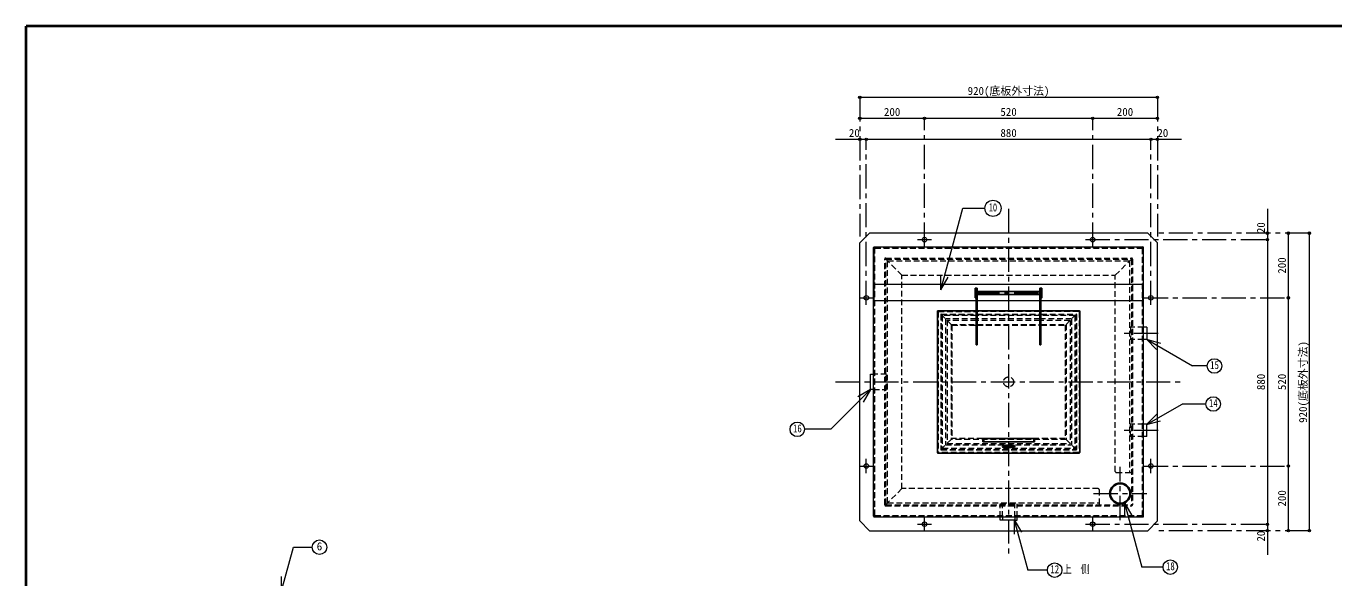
# Model space of a CAD drawing. Units: millimetres at full size, sheet at 1:15. Extents: x -3184 to 2891, y -2037 to 2178.
# Drawn here: x -3184 to 859, y 472 to 2178 of the extents above; entities that cross this region are included whole.
import ezdxf
from ezdxf.enums import TextEntityAlignment as Align

# ---------------------------------------------------------------- set-up
doc = ezdxf.new("R2010")
doc.units = ezdxf.units.MM
doc.header["$LTSCALE"] = 15
doc.header["$PDMODE"] = 32
doc.header["$PDSIZE"] = 7.5
doc.linetypes.add('CHAIN1', pattern=[8, 5, -1, 1, -1])
doc.linetypes.add('DASHED1', pattern=[1.8, 1.2, -0.6])
doc.layers.add('0-0', color=4, linetype='Continuous', lineweight=9)
doc.styles.add('ＭＳ ゴシック', font='')
doc.styles.get('ＭＳ ゴシック').set_extended_font_data('MS Gothic')

msp = doc.modelspace()

# ---------------------------------------------------------------- linework, layer by layer
at = {"layer": '0-0', "color": 1, "lineweight": 40}
for p in [(-3184.2, -2037.13), (2890.8, 2177.87)]:
    msp.add_line(p, (-3184.2, 2177.87), dxfattribs=at)
at = {"layer": '0-0'}
for p, q in [((-606.7, 1957.87), (313.3, 1957.87)), ((-606.7, 1892.87), (-406.7, 1892.87)), ((-406.7, 1892.87), (113.3, 1892.87)), ((113.3, 1892.87), (313.3, 1892.87)), ((-586.7, 1827.87), (-681.7, 1827.87)), ((293.3, 1827.87), (-586.7, 1827.87)), ((388.3, 1827.87), (293.3, 1827.87)), ((653.3, 1612.87), (653.3, 1517.87)), ((-606.7, 1507.87), (-576.7, 1537.87)), ((283.3, 1537.87), (-576.7, 1537.87)), ((283.3, 1537.87), (313.3, 1507.87)), ((718.3, 1337.87), (718.3, 1537.87)), ((783.3, 617.87), (783.3, 1537.87)), ((-606.7, 647.87), (-606.7, 1507.87)), ((313.3, 647.87), (313.3, 1507.87)), ((653.3, 1517.87), (653.3, 637.87)), ((718.3, 817.87), (718.3, 1337.87)), ((-573.7, 1054.37), (-573.7, 1101.37)), ((-573.7, 1101.37), (-564.2, 1101.37)), ((-564.2, 1054.37), (-573.7, 1054.37)), ((718.3, 617.87), (718.3, 817.87)), ((-576.7, 617.87), (-606.7, 647.87)), ((-173.2, 650.87), (-173.2, 660.37)), ((-165.7, 650.87), (-173.2, 650.87)), ((-127.7, 650.87), (-120.2, 650.87)), ((-120.2, 650.87), (-120.2, 660.37)), ((313.3, 647.87), (283.3, 617.87)), ((-576.7, 617.87), (283.3, 617.87)), ((653.3, 637.87), (653.3, 542.87))]:
    msp.add_line(p, q, dxfattribs=at)
at = {"layer": '0-0', "linetype": 'CHAIN1'}
for p, q in [((-606.7, 1957.87), (-606.7, 1527.87)), ((313.3, 1957.87), (313.3, 1527.87)), ((-406.7, 1495.87), (-406.7, 1892.87)), ((113.3, 1495.87), (113.3, 1892.87)), ((-586.7, 1315.87), (-586.7, 1827.87)), ((293.3, 1315.87), (293.3, 1827.87)), ((-146.7, 1612.87), (-146.7, 542.87)), ((783.3, 1537.87), (303.3, 1537.87)), ((-428.7, 1517.87), (-384.7, 1517.87)), ((91.3, 1517.87), (653.3, 1517.87)), ((-608.7, 1337.87), (-564.7, 1337.87)), ((-249.7, 1352.87), (-43.7, 1352.87)), ((271.3, 1337.87), (718.3, 1337.87)), ((315.3, 1227.87), (195.3, 1227.87)), ((-681.7, 1077.87), (388.3, 1077.87)), ((315.3, 927.87), (195.3, 927.87)), ((-608.7, 817.87), (-564.7, 817.87)), ((-586.7, 795.87), (-586.7, 839.87)), ((198.3, 650.37), (198.3, 815.37)), ((271.3, 817.87), (718.3, 817.87)), ((293.3, 795.87), (293.3, 839.87)), ((115.8, 732.87), (280.8, 732.87)), ((-406.7, 615.87), (-406.7, 659.87)), ((113.3, 615.87), (113.3, 659.87)), ((-428.7, 637.87), (-384.7, 637.87)), ((91.3, 637.87), (653.3, 637.87)), ((783.3, 617.87), (303.3, 617.87))]:
    msp.add_line(p, q, dxfattribs=at)
at = {"layer": '0-0', "color": 7, "lineweight": 18}
for p, q in [((-356.14, 1362.55), (-288.59, 1614.63)), ((-288.59, 1614.63), (-219.94, 1614.63)), ((-564.2, 662.37), (-564.2, 1493.37)), ((-562.2, 1495.37), (268.8, 1495.37)), ((270.8, 662.37), (270.8, 1493.37)), ((-562.2, 1329.87), (-562.2, 1379.87)), ((-562.2, 1379.87), (268.8, 1379.87)), ((-356.14, 1362.55), (-356.14, 1407.55)), ((-356.14, 1362.55), (-333.64, 1401.52)), ((268.8, 1329.87), (268.8, 1379.87)), ((-562.2, 1329.87), (-246.7, 1329.87)), ((-243.7, 1329.87), (-49.7, 1329.87)), ((-46.7, 1329.87), (268.8, 1329.87)), ((280.3, 1246.87), (270.8, 1246.87)), ((280.3, 1246.87), (280.3, 1208.87)), ((280.3, 1208.87), (270.8, 1208.87)), ((279.18, 1209.75), (311, 1177.93)), ((279.18, 1209.75), (422.23, 1127.16)), ((279.18, 1209.75), (322.65, 1198.1)), ((467.32, 1127.16), (422.23, 1127.16)), ((-573.62, 1054.43), (-612.59, 1031.93)), ((-573.62, 1054.43), (-596.12, 1015.46)), ((279.6, 946.07), (389.59, 1009.57)), ((279.6, 946.07), (311.42, 977.89)), ((463.36, 1009.57), (389.59, 1009.57)), ((280.3, 946.87), (270.8, 946.87)), ((279.6, 946.07), (323.06, 957.71)), ((280.3, 908.87), (280.3, 946.87)), ((280.3, 908.87), (270.8, 908.87)), ((211.6, 703.94), (234.1, 664.97)), ((211.6, 703.94), (264.86, 505.16)), ((211.6, 703.94), (211.6, 658.94)), ((-562.2, 660.37), (268.8, 660.37)), ((-165.7, 660.37), (-165.7, 650.87)), ((-127.7, 650.87), (-165.7, 650.87)), ((-129.2, 651.95), (-129.2, 606.95)), ((-129.2, 651.95), (-106.7, 612.98)), ((-129.2, 651.95), (-87.37, 495.83)), ((-127.7, 660.37), (-127.7, 650.87)), ((-26.86, 495.83), (-87.37, 495.83)), ((330.71, 505.16), (264.86, 505.16)), ((-2394.29, 431.54), (-2394.29, 476.54))]:
    msp.add_line(p, q, dxfattribs=at)
at = {"layer": '0-0', "linetype": 'DASHED1'}
for p, q in [((-562.2, 1379.87), (-562.2, 1492.37)), ((-561.2, 1493.37), (267.8, 1493.37)), ((-560.2, 665.12), (-560.2, 1490.62)), ((-559.45, 1491.37), (266.05, 1491.37)), ((-529.7, 697.87), (-529.7, 1457.87)), ((-526.7, 1460.87), (233.3, 1460.87)), ((-526.7, 699.37), (-526.7, 1456.37)), ((-476.7, 1407.87), (-526.26, 1457.43)), ((-525.2, 1457.87), (231.8, 1457.87)), ((183.3, 1407.87), (232.86, 1457.43)), ((233.3, 1456.37), (233.3, 699.37)), ((236.3, 1457.87), (236.3, 697.87)), ((266.8, 1490.62), (266.8, 665.12)), ((268.8, 1492.37), (268.8, 1379.87)), ((-520.7, 703.87), (-520.7, 1451.87)), ((-520.7, 1451.87), (227.3, 1451.87)), ((227.3, 1451.87), (227.3, 797.87)), ((-476.7, 747.87), (-476.7, 1407.87)), ((-476.7, 1407.87), (183.3, 1407.87)), ((183.3, 800.87), (183.3, 1407.87)), ((-562.2, 663.37), (-562.2, 1329.87)), ((268.8, 1329.87), (268.8, 663.37)), ((-356.7, 1286.37), (-356.7, 869.37)), ((-356.26, 1287.43), (-321.7, 1252.87)), ((-355.2, 1287.87), (-246.7, 1287.87)), ((-355.2, 1285.62), (-355.2, 870.12)), ((-354.45, 1286.37), (-246.7, 1286.37)), ((-351.7, 1282.87), (-351.7, 872.87)), ((-246.7, 1282.87), (-351.7, 1282.87)), ((-341.7, 1272.87), (-341.7, 882.87)), ((-246.7, 1272.87), (-341.7, 1272.87)), ((-336.7, 1267.87), (-336.7, 887.87)), ((-246.7, 1267.87), (-336.7, 1267.87)), ((-324.7, 1255.87), (-246.7, 1255.87)), ((-324.7, 1255.87), (-324.7, 899.87)), ((-243.7, 1287.87), (-49.7, 1287.87)), ((-243.7, 1286.37), (-49.7, 1286.37)), ((-49.7, 1282.87), (-243.7, 1282.87)), ((-49.7, 1272.87), (-243.7, 1272.87)), ((-49.7, 1267.87), (-243.7, 1267.87)), ((-243.7, 1255.87), (-49.7, 1255.87)), ((-46.7, 1287.87), (61.8, 1287.87)), ((-46.7, 1286.37), (61.05, 1286.37)), ((58.3, 1282.87), (-46.7, 1282.87)), ((48.3, 1272.87), (-46.7, 1272.87)), ((43.3, 1267.87), (-46.7, 1267.87)), ((-46.7, 1255.87), (31.3, 1255.87)), ((62.86, 1287.43), (28.3, 1252.87)), ((31.3, 1255.87), (31.3, 899.87)), ((43.3, 1267.87), (43.3, 887.87)), ((48.3, 1272.87), (48.3, 882.87)), ((58.3, 1282.87), (58.3, 872.87)), ((61.8, 1285.62), (61.8, 870.12)), ((63.3, 1286.37), (63.3, 869.37)), ((-321.7, 1252.87), (-321.7, 902.87)), ((-321.7, 1252.87), (-246.7, 1252.87)), ((-243.7, 1252.87), (-49.7, 1252.87)), ((-46.7, 1252.87), (28.3, 1252.87)), ((28.3, 1252.87), (28.3, 902.87)), ((270.8, 1246.87), (230.3, 1246.87)), ((230.3, 1246.87), (230.3, 1208.87)), ((270.8, 1208.87), (230.3, 1208.87)), ((-523.7, 1101.37), (-564.2, 1101.37)), ((-523.7, 1054.37), (-523.7, 1101.37)), ((-564.2, 1054.37), (-523.7, 1054.37)), ((270.8, 946.87), (230.3, 946.87)), ((230.3, 908.87), (230.3, 946.87)), ((-356.26, 868.31), (-321.7, 902.87)), ((31.3, 899.87), (-324.7, 899.87)), ((-226.7, 902.87), (-321.7, 902.87)), ((28.3, 902.87), (-66.7, 902.87)), ((62.86, 868.31), (28.3, 902.87)), ((270.8, 908.87), (230.3, 908.87)), ((-355.2, 867.87), (61.8, 867.87)), ((-354.45, 869.37), (61.05, 869.37)), ((-351.7, 872.87), (58.3, 872.87)), ((-341.7, 882.87), (48.3, 882.87)), ((-336.7, 887.87), (43.3, 887.87)), ((186.3, 797.87), (233.3, 797.87)), ((-476.7, 747.87), (-526.26, 698.31)), ((130.3, 747.87), (-476.7, 747.87)), ((133.3, 744.87), (133.3, 697.87)), ((-526.7, 694.87), (233.3, 694.87)), ((-525.2, 697.87), (231.8, 697.87)), ((-520.7, 703.87), (133.3, 703.87)), ((-173.2, 660.37), (-173.2, 700.87)), ((-173.2, 700.87), (-120.2, 700.87)), ((-165.7, 660.37), (-165.7, 700.87)), ((-127.7, 660.37), (-127.7, 700.87)), ((-120.2, 660.37), (-120.2, 700.87)), ((-561.2, 662.37), (267.8, 662.37)), ((-559.45, 664.37), (266.05, 664.37))]:
    msp.add_line(p, q, dxfattribs=at)
at = {"layer": '0-0', "color": 5, "lineweight": 25}
for p, q in [((-243.7, 1367.87), (-249.7, 1367.87)), ((-246.7, 1192.87), (-246.7, 1367.87)), ((-243.7, 1192.87), (-243.7, 1367.87)), ((-49.7, 1357.37), (-243.7, 1357.37)), ((-49.7, 1348.37), (-243.7, 1348.37)), ((-49.7, 1367.87), (-43.7, 1367.87)), ((-49.7, 1192.87), (-49.7, 1367.87)), ((-46.7, 1192.87), (-46.7, 1367.87)), ((-366.7, 859.87), (-366.7, 1295.87)), ((-364.7, 1297.87), (-246.7, 1297.87)), ((-49.7, 1297.87), (-243.7, 1297.87)), ((71.3, 1297.87), (-46.7, 1297.87)), ((73.3, 859.87), (73.3, 1295.87)), ((-243.7, 1222.87), (-246.7, 1222.87)), ((-49.7, 1222.87), (-46.7, 1222.87)), ((-243.7, 1192.87), (-246.7, 1192.87)), ((-49.7, 1192.87), (-46.7, 1192.87)), ((-226.7, 902.87), (-66.7, 902.87)), ((-226.7, 892.87), (-226.7, 902.87)), ((-66.7, 892.87), (-226.7, 892.87)), ((-66.7, 902.87), (-66.7, 892.87)), ((71.3, 857.87), (-364.7, 857.87)), ((-130.7, 880.87), (-162.7, 880.87)), ((-130.7, 874.87), (-162.7, 874.87)), ((-131.7, 879.37), (-161.7, 879.37)), ((-161.7, 879.37), (-161.7, 876.37))]:
    msp.add_line(p, q, dxfattribs=at)
at = {"layer": '0-0', "color": 7, "linetype": 'DASHED1', "lineweight": 18}
for p, q in [((-249.7, 1357.37), (-243.7, 1357.37)), ((-249.7, 1348.37), (-243.7, 1348.37)), ((-49.7, 1357.37), (-43.7, 1357.37)), ((-49.7, 1348.37), (-43.7, 1348.37)), ((-364.7, 1294.87), (-364.7, 860.87)), ((-363.7, 1295.87), (-246.7, 1295.87)), ((-49.7, 1295.87), (-243.7, 1295.87)), ((70.3, 1295.87), (-46.7, 1295.87)), ((71.3, 1294.87), (71.3, 860.87)), ((-223.7, 902.87), (-223.7, 892.87)), ((-69.7, 902.87), (-69.7, 892.87)), ((70.3, 859.87), (-363.7, 859.87)), ((-152.7, 879.37), (-152.7, 876.37)), ((-140.7, 879.37), (-140.7, 876.37))]:
    msp.add_line(p, q, dxfattribs=at)
at = {"layer": '0-0', "color": 5, "lineweight": 25}
for points in [[(-246.7, 1337.87), (-249.7, 1337.87), (-249.7, 1367.87)], [(-46.7, 1337.87), (-43.7, 1337.87), (-43.7, 1367.87)], [(-131.7, 879.37), (-131.7, 876.37), (-161.7, 876.37)]]:
    msp.add_lwpolyline(points, dxfattribs=at)
at = {"layer": '0-0', "color": 7, "lineweight": 18}
for points in [[(-573.62, 1054.43), (-696.76, 931.29), (-777.52, 931.29)], [(-2394.29, 431.54), (-2358.07, 566.74), (-2299.77, 566.74)]]:
    msp.add_lwpolyline(points, dxfattribs=at)
for centre, radius in [((-194.94, 1614.63), 25), ((489.82, 1127.16), 22.5), ((485.86, 1009.57), 22.5), ((-800.02, 931.29), 22.5), ((-2277.27, 566.74), 22.5), ((353.21, 505.16), 22.5), ((-4.36, 495.83), 22.5)]:
    msp.add_circle(centre, radius, dxfattribs=at)
at = {"layer": '0-0'}
for centre in [(-406.7, 1517.87), (113.3, 1517.87), (-586.7, 1337.87), (293.3, 1337.87), (-586.7, 817.87), (293.3, 817.87), (-406.7, 637.87), (113.3, 637.87)]:
    msp.add_circle(centre, 7, dxfattribs=at)
at = {"layer": '0-0', "linetype": 'DASHED1'}
msp.add_circle((-146.7, 1077.87), 15.5, dxfattribs=at)
at = {"layer": '0-0', "color": 5, "lineweight": 25}
for radius in [32.5, 30.25]:
    msp.add_circle((198.3, 732.87), radius, dxfattribs=at)
at = {"layer": '0-0', "color": 7, "lineweight": 18}
for centre, start, end in [((-562.2, 1493.37), 90, 180), ((268.8, 1493.37), 0, 90), ((-562.2, 662.37), 180, 270), ((268.8, 662.37), 270, 0)]:
    msp.add_arc(centre, 2, start, end, dxfattribs=at)
at = {"layer": '0-0', "linetype": 'DASHED1'}
for centre, radius, start, end in [((-560.7, 1491.87), 1.5, 90, 180), ((-561.2, 1492.37), 1, 90, 180), ((-559.45, 1490.62), 0.75, 90, 180), ((-526.7, 1457.87), 3, 90, 180), ((-525.2, 1456.37), 1.5, 90, 180), ((231.8, 1456.37), 1.5, 0, 90), ((233.3, 1457.87), 3, 0, 90), ((266.05, 1490.62), 0.75, 0, 90), ((267.3, 1491.87), 1.5, 0, 90), ((267.8, 1492.37), 1, 0, 90), ((-355.2, 1286.37), 1.5, 90, 180), ((-354.45, 1285.62), 0.75, 90, 180), ((61.05, 1285.62), 0.75, 0, 90), ((61.8, 1286.37), 1.5, 0, 90), ((-355.2, 869.37), 1.5, 180, 270), ((-354.45, 870.12), 0.75, 180, 270), ((61.05, 870.12), 0.75, 270, 0), ((61.8, 869.37), 1.5, 270, 0), ((186.3, 800.87), 3, 180, 270), ((130.3, 744.87), 3, 0, 90), ((-526.7, 697.87), 3, 180, 270), ((-525.2, 699.37), 1.5, 180, 270), ((231.8, 699.37), 1.5, 270, 0), ((233.3, 697.87), 3, 270, 0), ((-560.7, 663.87), 1.5, 180, 270), ((-561.2, 663.37), 1, 180, 270), ((-559.45, 665.12), 0.75, 180, 270), ((266.05, 665.12), 0.75, 270, 0), ((267.3, 663.87), 1.5, 270, 0), ((267.8, 663.37), 1, 270, 0)]:
    msp.add_arc(centre, radius, start, end, dxfattribs=at)
at = {"layer": '0-0', "color": 5, "lineweight": 25}
for centre, radius, start, end in [((-364.7, 1295.87), 2, 90, 180), ((71.3, 1295.87), 2, 0, 90), ((-364.7, 859.87), 2, 180, 270), ((-162.7, 877.87), 3, 90, 270), ((-130.7, 877.87), 3, 270, 90), ((71.3, 859.87), 2, 270, 0)]:
    msp.add_arc(centre, radius, start, end, dxfattribs=at)
at = {"layer": '0-0', "color": 7, "linetype": 'DASHED1', "lineweight": 18}
for centre, start, end in [((-363.7, 1294.87), 90, 180), ((70.3, 1294.87), 0, 90), ((-363.7, 860.87), 180, 270), ((70.3, 860.87), 270, 0)]:
    msp.add_arc(centre, 1, start, end, dxfattribs=at)
at = {"layer": '0-0', "color": 1}
for p in [(-606.7, 1957.87), (313.3, 1957.87), (-606.7, 1892.87), (-406.7, 1892.87), (113.3, 1892.87), (313.3, 1892.87), (-606.7, 1827.87), (-586.7, 1827.87), (293.3, 1827.87), (313.3, 1827.87), (653.3, 1537.87), (718.3, 1537.87), (783.3, 1537.87), (653.3, 1517.87), (718.3, 1337.87), (718.3, 817.87), (653.3, 637.87), (653.3, 617.87), (718.3, 617.87), (783.3, 617.87)]:
    msp.add_point(p, dxfattribs=at)

# ---------------------------------------------------------------- texts
at = {"layer": '0-0', "color": 7, "style": 'ＭＳ ゴシック'}
for s, p in [('920(底板外寸法)', (-273.26, 1957.87)), ('200', (-532.01, 1892.87)), ('520', (-172.01, 1892.87)), ('200', (187.99, 1892.87)), ('20', (-640.45, 1827.87)), ('880', (-172.01, 1827.87)), ('20', (313.3, 1827.87)), ('6', (-2285.7, 549.86))]:
    msp.add_text(s, height=24.74, dxfattribs=at).set_placement(p, align=Align.BOTTOM_LEFT)
for s, height, width, p in [('10', 25.29, 0.75, (-208.06, 1597.38)), ('15', 24.74, 0.8, (476.7, 1110.28)), ('14', 24.74, 0.8, (472.74, 992.7)), ('16', 24.74, 0.8, (-813.14, 914.42)), ('12', 24.74, 0.8, (-17.48, 478.95)), ('上\u3000側', 24.74, 0.8, (20.64, 478.95)), ('18', 24.74, 0.8, (340.09, 488.29))]:
    msp.add_text(s, height=height, dxfattribs=dict(at, width=width)).set_placement(p, align=Align.BOTTOM_LEFT)
for s, p in [('20', (653.3, 1537.87)), ('200', (718.3, 1412.56)), ('920(底板外寸法)', (783.3, 951.31)), ('880', (653.3, 1052.56)), ('520', (718.3, 1052.56)), ('200', (718.3, 692.56)), ('20', (653.3, 584.12))]:
    msp.add_text(s, height=24.74, rotation=90, dxfattribs=at).set_placement(p, align=Align.BOTTOM_LEFT)

doc.saveas('drawing.dxf')
